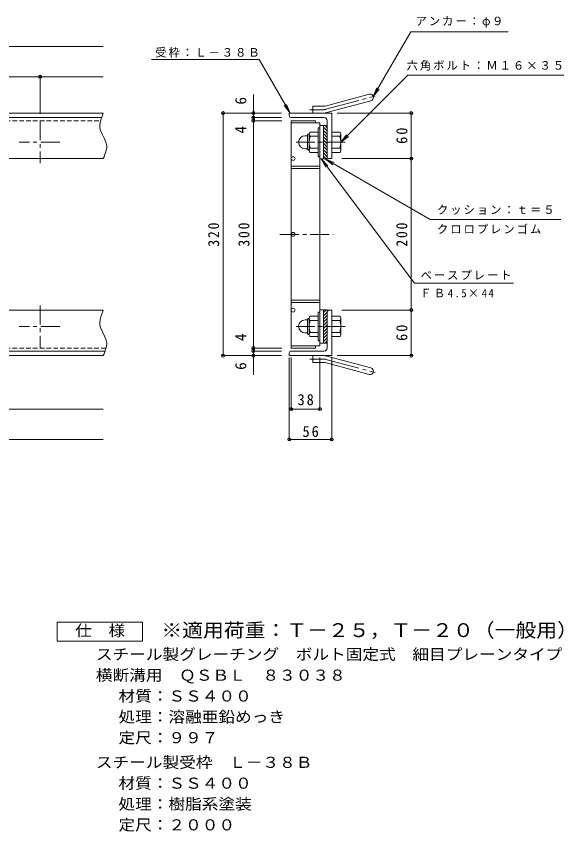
# Model space of a CAD drawing. Units: millimetres at full size, sheet at 1:5; details may follow other scales. Extents: x -927 to 900, y -687 to 625.
# Drawn here: x 177 to 900, y -544 to 532 of the extents above; entities that cross this region are included whole.
import ezdxf
from ezdxf.enums import TextEntityAlignment as Align

# ---------------------------------------------------------------- set-up
doc = ezdxf.new("R2010")
doc.units = ezdxf.units.MM
doc.header["$LTSCALE"] = 5
doc.header["$PDMODE"] = 32
doc.header["$PDSIZE"] = 4
for name, pattern in [('CHAIN1', [8, 5, -1, 1, -1]), ('CHAIN2', [12, 9, -1, 1, -1]), ('DASHED1', [1.8, 1.2, -0.6])]:
    doc.linetypes.add(name, pattern=pattern)
for name, color, linetype, lineweight in [('A-1_ピット', 2, 'Continuous', 9), ('A-2_蓋', 3, 'Continuous', 9), ('A-4_寸法', 7, 'Continuous', 9), ('A-E', 7, 'Continuous', 9), ('F-4_F-4ﾚｲﾔ', 2, 'Continuous', 9)]:
    doc.layers.add(name, color=color, linetype=linetype, lineweight=lineweight)
doc.layers.add('A-5_仕様文', color=7, linetype='Continuous')
doc.layers.add('F-5_F-5ﾚｲﾔ', color=2, linetype='Continuous')
doc.styles.add('ＭＳ ゴシック', font='')
doc.styles.get('ＭＳ ゴシック').set_extended_font_data('MS Gothic')

msp = doc.modelspace()

# ---------------------------------------------------------------- linework, layer by layer
at = {"layer": 'A-1_ピット'}
for p, q in [((584.645, 413.834), (642.835, 429.426)), ((586.974, 405.141), (645.165, 420.733)), ((568.5, 404.527), (568.5, 413.527)), ((582.315, 413.527), (568.5, 413.527)), ((291.761, 404.527), (-856.457, 404.527)), ((289.475, 398.526), (-856.457, 398.526)), ((537.5, 401.027), (537.5, 404.527)), ((593.5, 404.527), (537.5, 404.527)), ((583.5, 398.527), (540, 398.527)), ((593.5, 404.527), (593.5, 344.527)), ((582.5, 344.027), (582.5, 388.027)), ((587.5, 388.027), (582.5, 388.027)), ((587.5, 385.19), (584.663, 388.027)), ((563.5, 377.027), (563.7, 377.027)), ((563.7, 376.777), (563.7, 355.277)), ((575.7, 379.527), (564.739, 379.527)), ((575.7, 385.027), (575.7, 347.027)), ((578, 385.027), (575.7, 385.027)), ((587.5, 380.947), (582.5, 385.947)), ((587.5, 376.705), (582.5, 381.705)), ((587.5, 372.462), (582.5, 377.462)), ((593.5, 379.527), (604.461, 379.527)), ((605.7, 377.027), (605.5, 377.027)), ((605.5, 376.777), (605.5, 355.277)), ((558.19, 374.527), (561.7, 374.527)), ((561.7, 356.827), (561.7, 375.227)), ((575.7, 374.027), (564.738, 374.027)), ((587.5, 368.219), (582.5, 373.219)), ((587.5, 363.977), (582.5, 368.977)), ((593.5, 374.027), (604.462, 374.027)), ((558.2, 357.527), (561.7, 357.527)), ((575.7, 358.027), (564.738, 358.027)), ((587.5, 359.734), (582.5, 364.734)), ((587.5, 355.491), (582.5, 360.491)), ((587.5, 351.249), (582.5, 356.249)), ((593.5, 358.027), (604.462, 358.027)), ((291.761, 344.526), (142.043, 344.526)), ((563.5, 355.027), (563.7, 355.027)), ((575.7, 352.527), (564.739, 352.527)), ((578, 347.027), (575.7, 347.027)), ((587.5, 347.006), (582.5, 352.006)), ((586.237, 344.027), (582.5, 347.764)), ((590, 344.527), (593.5, 344.527)), ((593.5, 352.527), (604.461, 352.527)), ((605.7, 355.027), (605.5, 355.027)), ((291.761, 144.526), (142.043, 144.526)), ((575.7, 104.027), (575.7, 142.027)), ((578, 142.027), (575.7, 142.027)), ((582.5, 145.027), (582.5, 101.027)), ((586.237, 145.027), (582.5, 141.291)), ((587.5, 142.048), (582.5, 137.048)), ((590, 144.527), (593.5, 144.527)), ((593.5, 84.527), (593.5, 144.527)), ((558.2, 131.527), (561.7, 131.527)), ((561.7, 132.227), (561.7, 113.827)), ((563.5, 134.027), (563.7, 134.027)), ((563.7, 112.277), (563.7, 133.777)), ((575.7, 131.027), (564.738, 131.027)), ((575.7, 136.527), (564.739, 136.527)), ((587.5, 137.805), (582.5, 132.805)), ((587.5, 133.563), (582.5, 128.563)), ((587.5, 129.32), (582.5, 124.32)), ((593.5, 136.527), (604.461, 136.527)), ((593.5, 131.027), (604.462, 131.027)), ((605.7, 134.027), (605.5, 134.027)), ((605.5, 112.277), (605.5, 133.777)), ((587.5, 125.077), (582.5, 120.078)), ((587.5, 120.835), (582.5, 115.835)), ((558.19, 114.527), (561.7, 114.527)), ((563.5, 112.027), (563.7, 112.027)), ((575.7, 115.027), (564.738, 115.027)), ((575.7, 109.527), (564.739, 109.527)), ((587.5, 116.592), (582.5, 111.592)), ((587.5, 112.35), (582.5, 107.35)), ((587.5, 108.107), (582.5, 103.107)), ((593.5, 115.027), (604.462, 115.027)), ((593.5, 109.527), (604.461, 109.527)), ((605.7, 112.027), (605.5, 112.027)), ((578, 104.027), (575.7, 104.027)), ((587.5, 101.027), (582.5, 101.027)), ((587.5, 103.864), (584.663, 101.027)), ((294.305, 90.526), (-856.457, 90.526)), ((537.5, 88.027), (537.5, 84.527)), ((583.5, 90.527), (540, 90.527)), ((291.761, 84.526), (-856.457, 84.526)), ((593.5, 84.527), (537.5, 84.527)), ((568.5, 84.527), (568.5, 75.527)), ((582.315, 75.527), (568.5, 75.527)), ((586.974, 83.914), (645.165, 68.321)), ((584.645, 75.22), (642.835, 59.628))]:
    msp.add_line(p, q, dxfattribs=at)
at = {"layer": 'A-1_ピット', "linetype": 'CHAIN2'}
for p, q in [((585.809, 409.487), (650.976, 426.948)), ((582.315, 409.027), (564.695, 409.027)), ((582.315, 80.027), (564.695, 80.027)), ((585.809, 79.567), (650.976, 62.106))]:
    msp.add_line(p, q, dxfattribs=at)
at = {"layer": 'A-1_ピット', "linetype": 'CHAIN1'}
for p, q in [((208.544, 393.663), (208.544, 338.389)), ((234.304, 366.026), (180.907, 366.026)), ((611.104, 366.027), (546.398, 366.027)), ((208.544, 150.663), (208.544, 95.389)), ((234.304, 123.026), (180.907, 123.026)), ((611.104, 123.027), (546.398, 123.027))]:
    msp.add_line(p, q, dxfattribs=at)
at = {"layer": 'A-1_ピット'}
for points in [[(291.761, 404.527), (290.643, 401.732), (288.892, 396.925), (287.634, 392.153), (287.181, 387.437), (287.41, 384.737), (288.244, 381.462), (290.665, 375.888), (293.487, 370.353), (295.723, 364.795), (296.365, 361.536), (296.415, 359.204), (295.799, 355.143), (294.517, 351.044), (292.826, 346.922), (291.761, 344.526)], [(587.5, 394.527), (587.5, 344.027), (582.5, 344.027)], [(291.761, 144.526), (290.643, 141.731), (288.892, 136.924), (287.634, 132.152), (287.181, 127.437), (287.41, 124.737), (288.244, 121.461), (290.665, 115.887), (293.487, 110.353), (295.723, 104.794), (296.365, 101.536), (296.415, 99.203), (295.799, 95.142), (294.517, 91.043), (292.826, 86.921), (291.761, 84.526)], [(587.5, 94.527), (587.5, 145.027), (582.5, 145.027)]]:
    msp.add_lwpolyline(points, dxfattribs=at)
for centre, radius, start, end in [((644, 425.079), 4.5, 285.00014, 104.99991), ((582.315, 422.527), 9, 270, 285.00002), ((540, 401.027), 2.5, 180, 270), ((582.315, 422.527), 18, 270, 285), ((583.5, 394.527), 4, 0, 90), ((563.5, 375.227), 1.8, 90, 180), ((567.86, 376.777), 4.16, 138.61835, 221.37988), ((601.34, 376.777), 4.16, 318.62012, 41.38165), ((558.19, 366.037), 8.49, 90, 180), ((558.2, 366.027), 8.5, 180, 270), ((587.7, 366.027), 24, 160.52881, 199.47119), ((581.5, 366.027), 24, 340.52881, 19.47119), ((563.5, 356.827), 1.8, 180, 270), ((567.86, 355.277), 4.16, 138.62012, 221.38165), ((601.34, 355.277), 4.16, 318.61835, 41.37988), ((590, 347.027), 2.5, 180, 270), ((590, 142.027), 2.5, 90, 180), ((558.2, 123.027), 8.5, 90, 180), ((563.5, 132.227), 1.8, 90, 180), ((567.86, 133.777), 4.16, 138.61835, 221.37988), ((587.7, 123.027), 24, 160.52881, 199.47119), ((581.5, 123.027), 24, 340.52881, 19.47119), ((601.34, 133.777), 4.16, 318.62012, 41.38165), ((558.19, 123.017), 8.49, 180, 270), ((563.5, 113.827), 1.8, 180, 270), ((567.86, 112.277), 4.16, 138.62012, 221.38165), ((601.34, 112.277), 4.16, 318.61835, 41.37988), ((540, 88.027), 2.5, 90, 180), ((583.5, 94.527), 4, 270, 0), ((582.315, 66.527), 18, 75, 90), ((582.315, 66.527), 9, 74.99998, 90), ((644, 63.975), 4.5, 255.00009, 74.99986)]:
    msp.add_arc(centre, radius, start, end, dxfattribs=at)
at = {"layer": 'A-1_ピット', "linetype": 'CHAIN2'}
for centre, start, end in [((582.315, 422.527), 270, 284.99995), ((582.315, 66.527), 75.00005, 90)]:
    msp.add_arc(centre, 13.5, start, end, dxfattribs=at)
at = {"layer": 'A-2_蓋', "linetype": 'DASHED1'}
for p, q in [((145.043, 394.527), (288.26, 394.527)), ((145.043, 94.527), (295.607, 94.527))]:
    msp.add_line(p, q, dxfattribs=at)
at = {"layer": 'A-2_蓋'}
for p, q in [((540, 394.527), (540, 94.527)), ((540, 391.527), (578, 391.527)), ((578, 391.527), (578, 97.527)), ((582.5, 388.027), (578, 388.027)), ((540, 334.527), (578, 334.527)), ((582.5, 344.027), (578, 344.027)), ((540, 331.527), (578, 331.527)), ((540, 157.527), (578, 157.527)), ((540, 154.527), (578, 154.527)), ((582.5, 145.027), (578, 145.027)), ((540, 97.527), (578, 97.527)), ((572, 97.527), (572, 94.527)), ((582.5, 101.027), (578, 101.027)), ((540, 94.527), (572, 94.527))]:
    msp.add_line(p, q, dxfattribs=at)
at = {"layer": 'A-2_蓋', "linetype": 'CHAIN1'}
msp.add_line((525.117, 244.527), (595.366, 244.527), dxfattribs=at)
at = {"layer": 'A-2_蓋'}
msp.add_lwpolyline([(540, 394.527), (572, 394.527), (572, 391.527)], dxfattribs=at)
for centre in [(542.5, 344.527), (542.5, 244.527), (542.5, 144.527)]:
    msp.add_circle(centre, 2.5, dxfattribs=at)
at = {"layer": 'A-4_寸法'}
for p, q in [((-856.457, 492.482), (291.761, 492.482)), ((78.544, 452.393), (208.544, 452.393)), ((208.544, 453.893), (208.544, 403.663)), ((208.544, 452.393), (291.761, 452.393)), ((490, 59.094), (490, 429.134)), ((527, 404.527), (448.5, 404.527)), ((450, 84.527), (450, 404.527)), ((527, 398.527), (488.5, 398.527)), ((600.815, 404.527), (700, 404.527)), ((698.5, 84.527), (698.5, 404.527)), ((527.5, 394.527), (488.5, 394.527)), ((607, 344.527), (700, 344.527)), ((702.988, 180.074), (833.553, 180.074)), ((607, 144.527), (700, 144.527)), ((527.5, 94.527), (488.5, 94.527)), ((527, 90.527), (488.5, 90.527)), ((527, 84.527), (448.5, 84.527)), ((537.5, 82.027), (537.5, -27.574)), ((540, 82.027), (540, 12.426)), ((578, 82.027), (578, 12.426)), ((593.5, 82.027), (593.5, -27.574)), ((600.815, 84.527), (700, 84.527)), ((-904.446, 13.926), (291.761, 13.926)), ((540, 13.926), (578, 13.926)), ((-856.457, -26.074), (291.761, -26.074)), ((537.5, -26.074), (593.5, -26.074))]:
    msp.add_line(p, q, dxfattribs=at)
for p in [(208.544, 452.393), (450, 404.527), (490, 404.527), (490, 398.527), (698.5, 404.527), (490, 394.527), (698.5, 344.527), (698.5, 144.527), (450, 84.527), (490, 94.527), (490, 90.527), (490, 84.527), (698.5, 84.527), (540, 13.926), (578, 13.926), (537.5, -26.074), (593.5, -26.074)]:
    msp.add_point(p, dxfattribs=at)
at = {"layer": 'A-E'}
for p, q in [((355.343, 475.126), (497.74, 475.126)), ((538.5, 404.527), (497.74, 475.126)), ((648.346, 426.244), (653.13, 437.792)), ((648.346, 426.244), (655.956, 436.161)), ((538.5, 404.527), (530.891, 414.444)), ((538.5, 404.527), (533.717, 416.075)), ((605.5, 366.027), (613.11, 375.944)), ((605.5, 366.027), (615.417, 373.636)), ((579.601, 344.027), (585.75, 333.144)), ((585, 344.027), (596.549, 339.243)), ((585, 344.027), (594.917, 336.417)), ((585, 344.027), (723.5, 264.064)), ((723.5, 264.064), (896.172, 264.064))]:
    msp.add_line(p, q, dxfattribs=at)
for points in [[(648.346, 426.244), (697.739, 511.795), (826.569, 511.795)], [(605.5, 366.027), (694, 454.527), (899.77, 454.527)], [(702.988, 180.074), (579.601, 344.027), (588.357, 335.106)]]:
    msp.add_lwpolyline(points, dxfattribs=at)
at = {"layer": 'F-4_F-4ﾚｲﾔ'}
msp.add_lwpolyline([(231.012, -292.405), (231.012, -267.405), (343.512, -267.405), (343.512, -292.405)], close=True, dxfattribs=at)

# ---------------------------------------------------------------- texts
at = {"layer": 'A-4_寸法', "color": 2, "style": 'ＭＳ ゴシック'}
for s, p in [('6', (485, 415.776)), ('4', (485, 377.534)), ('4', (485, 103.723)), ('6', (485, 65.771))]:
    msp.add_text(s, height=14.66, rotation=90, dxfattribs=at).set_placement(p, align=Align.BOTTOM_LEFT)
at = {"layer": 'A-4_寸法', "color": 2, "char_height": 14.66, "attachment_point": 7, "rotation": 90, "style": 'ＭＳ ゴシック'}
for s, insert in [('\\T1.27;\\W0.95;60', (693.5, 363.902)), ('\\T1.27;\\W0.9;320', (445, 228.277)), ('\\T1.27;\\W0.9;300', (485, 228.277)), ('\\T1.27;\\W0.9;200', (693.5, 228.277)), ('\\T1.27;\\W0.95;60', (693.5, 103.902))]:
    msp.add_mtext(s, dxfattribs=dict(at, insert=insert))
at = {"layer": 'A-4_寸法', "char_height": 11, "attachment_point": 7, "style": 'ＭＳ ゴシック'}
for s, insert in [('\\T1.17;クッション：ｔ＝５', (732.382, 270.236)), ('\\T1.17;クロロプレンゴム', (732.382, 245.127)), ('\\T1.17;ベースプレート', (710.734, 184.5))]:
    msp.add_mtext(s, dxfattribs=dict(at, insert=insert))
at = {"layer": 'A-4_寸法', "color": 2, "char_height": 14.66, "attachment_point": 7, "style": 'ＭＳ ゴシック'}
for s, insert in [('\\T1.27;\\W0.95;38', (548.375, 18.926)), ('\\T1.27;\\W0.95;56', (554.875, -23.074))]:
    msp.add_mtext(s, dxfattribs=dict(at, insert=insert))
at = {"layer": 'A-5_仕様文', "insert": (710.734, 161.264), "char_height": 11, "attachment_point": 7, "style": 'ＭＳ ゴシック'}
msp.add_mtext('\\T1.26;\\W0.95;ＦＢ4.5×44', dxfattribs=at)
at = {"layer": 'A-E', "char_height": 11, "attachment_point": 7, "style": 'ＭＳ ゴシック'}
for s, insert in [('\\T1.17;アンカー：φ９', (704.039, 517.43)), ('\\T1.17;受枠：Ｌ－３８Ｂ', (360.458, 477.762)), ('\\T1.17;六角ボルト：Ｍ１６×３５', (692.269, 460.51))]:
    msp.add_mtext(s, dxfattribs=dict(at, insert=insert))
at = {"layer": 'F-4_F-4ﾚｲﾔ', "style": 'ＭＳ ゴシック', "width": 1.1}
for s, p in [('仕\u3000様', (254.762, -289.905)), ('スチール製グレーチング\u3000ボルト固定式\u3000細目プレーンタイプ', (282.057, -321.365)), ('横断溝用\u3000ＱＳＢＬ\u3000８３０３８', (282.057, -348.865)), ('材質：ＳＳ４００', (311.913, -376.365)), ('処理：溶融亜鉛めっき', (311.913, -403.865)), ('定尺：９９７', (311.913, -431.365)), ('スチール製受枠\u3000Ｌ－３８Ｂ', (282.057, -463.865)), ('材質：ＳＳ４００', (311.913, -491.365)), ('処理：樹脂系塗装', (311.913, -518.865)), ('定尺：２０００', (311.913, -546.365))]:
    msp.add_text(s, height=14.66, dxfattribs=at).set_placement(p, align=Align.BOTTOM_LEFT)
at = {"layer": 'F-5_F-5ﾚｲﾔ', "color": 3, "style": 'ＭＳ ゴシック', "width": 1.1}
msp.add_text('※適用荷重：Ｔ－２５，Ｔ－２０（一般用）', height=18.33, dxfattribs=at).set_placement((368.512, -292.405), align=Align.BOTTOM_LEFT)

doc.saveas('drawing.dxf')
